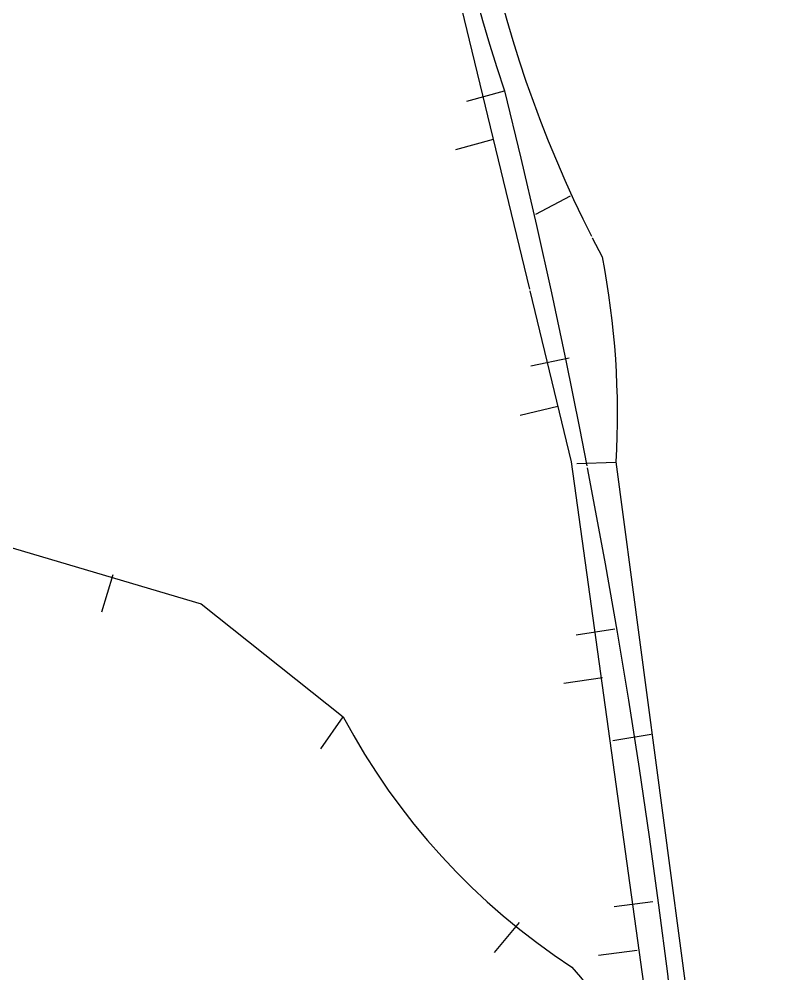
# Model space of a CAD drawing. Header units: feet. Extents: x 1023941 to 1026768, y 90264 to 94497.
# Drawn here: x 1026012.84 to 1026051.09, y 92172.03 to 92220.65 of the extents above; entities that cross this region are included whole.
import ezdxf

# ---------------------------------------------------------------- set-up
doc = ezdxf.new("R2010")
doc.units = ezdxf.units.FT
doc.header["$MEASUREMENT"] = 0
doc.linetypes.add('LTP702', pattern=[40, 40, 0])
doc.linetypes.add('LTP706', pattern=[40, 40, 0])
doc.layers.add('CF-DEP_INDX', color=11, linetype='LTP702')
doc.layers.add('CF-DEP_INT', color=9, linetype='LTP706')

# ---------------------------------------------------------------- blocks, each defined once
blk = doc.blocks.new('DEPRESS')
blk.add_line((0.005859, -0.996094), (0.001953, -0.001953))
blk = doc.blocks.new('DEPRESS2')
blk.add_line((0.005859, -0.996094), (0.001953, -0.001953))

msp = doc.modelspace()

# ---------------------------------------------------------------- linework, layer by layer
at = {"layer": 'CF-DEP_INDX', "elevation": 60, "flags": 128}
msp.add_lwpolyline([(1025966.89, 92533.27, 0.08507193), (1025976.87, 92508.41, -0.0811899), (1025980.35, 92500), (1025978.53, 92503.62), (1025984.74, 92484.62, -0.0409721), (1025983.28, 92462.29, 0.18450031), (1025984.66, 92453.19, 0.07573698), (1025998.16, 92429.94, 0.10095241), (1026023.14, 92417.77), (1026031.85, 92414.91), (1026037.85, 92412.67, -0.14841087), (1026038.33, 92398.97, 0.17885623), (1026039.43, 92378.44), (1026040.28, 92371.31, 0.10915891), (1026031.84, 92352.83), (1026030.19, 92340.25, 0.4709525), (1026039.48, 92328.51), (1026052.21, 92324.98), (1026056.11, 92322.44, -0.30180285), (1026050.94, 92287.8, 0.12553087), (1026040.98, 92273.24), (1026040.72, 92268.64, 0.19737421), (1026047.57, 92262), (1026049.06, 92260.89, -0.29067623), (1026044.58, 92248.21), (1026037.58, 92241.73, 0.12221339), (1026036.7, 92234.31, 0.13225284), (1026036.63, 92224.81, 0.06883228), (1026042.54, 92208.54, -0.06313025), (1026043.24, 92198.1), (1026048.78, 92156.49), (1026050.77, 92139.93), (1026050.92, 92137.5, 0.10546837), (1026042.54, 92134.89, 0.45028407), (1026045.88, 92123.06), (1026051.09, 92118.44, -0.09954642), (1026067.03, 92110.55, -0.15072424), (1026069.72, 92104.99, -0.1710635), (1026062.41, 92079.85), (1026059.43, 92074.78)], format="xyb", dxfattribs=at)
at = {"layer": 'CF-DEP_INT', "flags": 128}
for points, elevation in [([(1025941.11, 92119.53, -0.05563435), (1025916.03, 92143.83, -0.23845432), (1025910, 92167.84, 0.11607424), (1025909.02, 92192.36, -0.2313141), (1025914.49, 92219.43), (1025916.63, 92222.97), (1025916.71, 92224.06, 0.11922033), (1025906.59, 92224.22, -0.08353169), (1025875.98, 92230.71, 0.01209858), (1025803.13, 92252.36, 0.11702017), (1025790.09, 92254.05), (1025758.84, 92251.94), (1025750.68, 92251.59), (1025743.07, 92254.3, 0.18655795), (1025732.55, 92252.82, -0.10484438), (1025700.4, 92249.56), (1025699.38, 92250.85), (1025698.8, 92257.5), (1025697.81, 92269.88, 0.19221418), (1025690.56, 92281.9), (1025668.06, 92296.3), (1025662.1, 92300.44, -0.2209647), (1025658.57, 92307.89, -0.04544198), (1025661.25, 92324.78, 0.09658749), (1025664.2, 92377.78), (1025663.09, 92387.81, -0.14690116), (1025667.33, 92407.19, -0.04922908), (1025675.37, 92420.23, -0.09897261), (1025680.46, 92424.6, -0.16658065), (1025686.67, 92424.16, 0.20357939), (1025689.49, 92428.4), (1025695.15, 92436.7, 0.23553749), (1025695.75, 92444.09), (1025693.31, 92453.04), (1025690.97, 92457.01), (1025689.32, 92459.09, 0.22569092), (1025674.42, 92455.13, 0.21132726), (1025673.78, 92450.1), (1025675.72, 92436.27, -0.37746227), (1025674.24, 92426.35, -0.25296372), (1025645.72, 92417.86, -0.02693106), (1025617.37, 92422.46, -0.20108646), (1025604.56, 92430.33, -0.04492822), (1025593.3, 92447.77), (1025591.75, 92452.52), (1025591.23, 92455.54, -0.14606752), (1025600.78, 92472.25), (1025607.86, 92480.45, 0.20955548), (1025612.49, 92496.42), (1025612.17, 92500.21, -0.13157481), (1025620.28, 92513.36), (1025647.18, 92544.06), (1025651.5, 92549.28), (1025655.57, 92592.75, -0.164454), (1025686.62, 92635.09, -0.03686922), (1025717.53, 92655.92), (1025767.86, 92685.99, 0.27464762), (1025772.16, 92690.91), (1025772.16, 92690.91, 0.06327886), (1025764.74, 92698.95, -0.12085425), (1025758.09, 92708.12, -0.23587498), (1025758.64, 92712.47), (1025779.62, 92696.71, -0.09950664), (1025786.04, 92680.7, -0.02557275), (1025802.96, 92630.79), (1025812.05, 92586.53, 0.02143717), (1025837.72, 92510.51, 0.03464432), (1025853.25, 92470.33, 0.09754561), (1025859.38, 92449.62, -0.06679489), (1025878.47, 92390.77, 0.01698651), (1025892.26, 92331.52), (1025897.95, 92300.39), (1025899.25, 92287.07, 0.035478), (1025906.06, 92269.51, -0.30642048), (1025906.76, 92261.92, 0.43368766), (1025910.87, 92255, 0.05669942), (1025943.41, 92252.03, 0.19066105), (1025954.25, 92253.77), (1025970.75, 92261.83, 0.07559237), (1025968.65, 92288.51), (1025956.55, 92342.62, -0.02285039), (1025947.74, 92388.86, -0.05276188), (1025959.02, 92394.89, 0.33792055), (1025965.05, 92404.58, -0.16891969), (1025967.06, 92413.11, 0.07991288), (1025970.27, 92420.49), (1025976.69, 92439.58), (1026013.86, 92377.3, -0.25910941), (1026014.14, 92360.76, -0.14397132), (1026014.42, 92350.24, 0.07362539), (1026012.92, 92331.53), (1026024.35, 92311.42, 0.13473401), (1026034.2, 92302.72), (1026056.29, 92307.9, -0.2591472), (1026054.36, 92297.27), (1026046.52, 92285.59), (1026041.1, 92278.09, 0.22508041), (1026038.84, 92270.75, 0.28808891), (1026044.8, 92260.51, -0.37561886), (1026042.5, 92251.47, 0.40117702), (1026034.41, 92236.61, 0.08979408), (1026037.58, 92217, -0.03618371), (1026047.03, 92161.54), (1026048.92, 92147.68), (1026049.27, 92139.95, -0.20888072), (1026043.82, 92137.68, 0.32770745), (1026039.15, 92129.96, -0.04077794), (1026037.68, 92111.93, 0.0997548), (1026045.57, 92102.01), (1026046.64, 92100.26, -0.10051558), (1026027.9, 92078.29), (1026021.99, 92070.97), (1026019.86, 92068.8), (1026006.62, 92077.16)], 59), ([(1025957.33, 92127.2), (1025956.38, 92127.78, 0.08279496), (1025942.72, 92142.31), (1025936.38, 92149.41, -0.16957282), (1025935.64, 92158.3), (1025940.58, 92190.11), (1025940.98, 92200.6, -0.20534295), (1025945.64, 92207.41, -0.10616042), (1025965.76, 92216.76, 0.03697137), (1025982.32, 92223.98, 0.11637849), (1025989.54, 92239.81), (1025994.47, 92256.94), (1025997.11, 92265.83), (1025997.57, 92267.02), (1026009.82, 92272.87, -0.18295464), (1026022.68, 92270, -0.24599954), (1026024.58, 92266.73), (1026034.6, 92260.66), (1026039.83, 92257.08, -0.24308168), (1026036.54, 92254.08, 0.13066295), (1026030.54, 92241.24), (1026040.97, 92198.1), (1026048.27, 92145.46, -0.2426524), (1026047.1, 92141.38, 0.07023823), (1026037.73, 92135.08), (1026032.58, 92117.46, 0.08763879), (1026031.75, 92107.86, 0.21550339), (1026024.5, 92102.66), (1026013.79, 92096.25), (1026006.37, 92105.23)], 58)]:
    msp.add_lwpolyline(points, format="xyb", dxfattribs=dict(at, elevation=elevation))
at = {"layer": 'CF-DEP_INT', "elevation": 57, "flags": 128}
msp.add_lwpolyline([(1026044.65, 92162.82), (1026046.8, 92148.99), (1026047.36, 92145.05), (1026046.73, 92144.62), (1026045.15, 92151.45, 0.32602886), (1026039.48, 92152.8), (1026017.24, 92144.77), (1026013.09, 92146.06, -0.33781166), (1026007.23, 92153.9), (1026005, 92171.49), (1026000.5, 92172.87, -0.38226222), (1026000.86, 92179.17, 0.23167524), (1026004.98, 92189.12), (1026007.8, 92195.1), (1026022.12, 92190.88), (1026029.36, 92185.12, 0.12718307), (1026041.01, 92172.37, -0.193179), (1026044.65, 92162.82)], format="xyb", close=True, dxfattribs=at)

# ---------------------------------------------------------------- block references
at = {"layer": 'CF-DEP_INDX', "yscale": 2, "zscale": 2}
for p, xscale, rotation in [((1026040.94, 92211.65, 60), 1.99999999997355, 297.3225529988995), ((1026043.24, 92198.1, 60), 1.999999999994389, 271.9963729986837), ((1026045.05, 92184.24, 60), 1.999999999999507, 279.1111319998983)]:
    msp.add_blockref('DEPRESS', p, dxfattribs=dict(at, xscale=xscale, rotation=rotation))
at = {"layer": 'CF-DEP_INT', "yscale": 2, "zscale": 2}
for p, xscale, rotation in [((1026037.58, 92217, 59), 2.000000000013435, 285.1831140013824), ((1026037.01, 92214.54, 58), 2.000000000019031, 284.909638001348), ((1026040.87, 92203.4, 59), 1.999999999997788, 281.2596110003054), ((1026040.3, 92200.94, 58), 2.000000000002351, 283.1669209999625), ((1026017.63, 92192.37, 57), 2.00000000000843, 342.9261860002866), ((1026043.19, 92189.6, 59), 1.999999999992917, 278.4399469995928), ((1026042.56, 92187.13, 58), 1.999999999991773, 277.8934539991839), ((1026029.36, 92185.12, 57), 2.000000000039797, 324.6590480009467), ((1026045.13, 92175.73, 59), 2.00000000001394, 277.4169010015302), ((1026038.34, 92174.65, 57), 1.999999999962787, 319.4742769991776), ((1026044.34, 92173.24, 58), 1.99999999999726, 277.0715969989235)]:
    msp.add_blockref('DEPRESS2', p, dxfattribs=dict(at, xscale=xscale, rotation=rotation))

doc.saveas('drawing.dxf')
